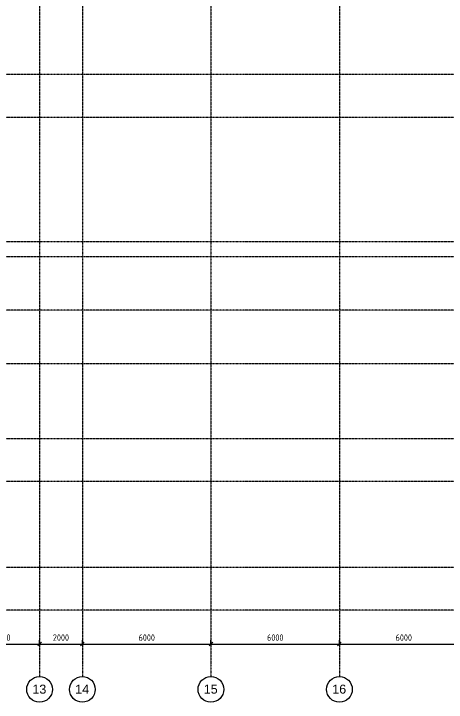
# Model space of a CAD drawing. Header units: millimetres. Extents: x -4730 to 98194, y -4296 to 93388.
# Drawn here: x 56796 to 76986, y -4296 to 27839 of the extents above; entities that cross this region are included whole.
import ezdxf

# ---------------------------------------------------------------- set-up
doc = ezdxf.new("R2010")
doc.units = ezdxf.units.MM
doc.linetypes.add('Линия сетки', pattern=[22.225, 12.7, -3.175, 3.175, -3.175])
for name, color, linetype, lineweight in [('Оси', 7, 'Continuous', 9), ('Размеры', 7, 'Continuous', 9), ('Размеры-120', 7, 'Continuous', 9)]:
    doc.layers.add(name, color=color, linetype=linetype, lineweight=lineweight)
doc.styles.add('Arial_1', font='arial.ttf', dxfattribs={"height": 420})
doc.styles.add('GOST Common_1', font='GOST_Common.ttf', dxfattribs={"width": 0.9, "height": 300})
doc.dimstyles.new('ADSK_Проверочный', dxfattribs={"dimscale": 304.8, "dimtxt": 301.714499, "dimasz": 0.556693, "dimexe": 0.590551, "dimexo": 0.590551, "dimgap": 0.19685, "dimtad": 1, "dimdec": 3, "dimrnd": 0.001, "dimdsep": 46, "dimtxsty": 'GOST Common_1', "dimblk1": 'OBLIQUE', "dimblk2": 'OBLIQUE', "dimsah": 1, "dimcen": 0.09, "dimazin": 0, "dimtfac": 1, "dimtdec": 4, "dimtix": 1, "dimtmove": 0, "dimatfit": 3, "dimfxl": 1, "dimtvp": 1, "dimtolj": 1, "dimtzin": 0, "dimarcsym": 2})

# ---------------------------------------------------------------- blocks, each defined once
blk = doc.blocks.new('Ось сетки - Заголовок сетки - Окружность 5 мм-1145995-1-й этаж')
at = {"layer": 'Оси'}
blk.add_circle((0, 0), 5, dxfattribs=at)
blk = doc.blocks.new('DIMBLOCK13-1-й этаж')
at = {"layer": 'Размеры-120'}
for p, q in [((54500, -1582), (54415, -1667)), ((54500, -1642), (54500, -1402)), ((54500, -1582), (54585, -1497)), ((54500, -1582), (58000, -1582)), ((54500, -1582), (54500, -1642)), ((58000, -1582), (57915, -1667)), ((58000, -1642), (58000, -1402)), ((58000, -1582), (58085, -1497)), ((58000, -1582), (58000, -1642))]:
    blk.add_line(p, q, dxfattribs=at)
at = {"layer": 'Размеры-120', "color": 0, "insert": (55872, -1130), "char_height": 300, "width": 908.21, "attachment_point": 1, "line_spacing_factor": 1.022761, "style": 'GOST Common_1'}
blk.add_mtext('3500', dxfattribs=at)
blk = doc.blocks.new('_Oblique')
at = {"color": 0, "linetype": 'ByBlock', "lineweight": -2}
blk.add_line((-0.5, -0.5), (0.5, 0.5), dxfattribs=at)
blk = doc.blocks.new('DIMBLOCK14-1-й этаж')
at = {"layer": 'Размеры-120'}
for p, q in [((58000, -1582), (57915, -1667)), ((58000, -1642), (58000, -1402)), ((58000, -1582), (58085, -1497)), ((58000, -1582), (60000, -1582)), ((58000, -1582), (58000, -1642)), ((60000, -1582), (59915, -1667)), ((60000, -1642), (60000, -1402)), ((60000, -1582), (60085, -1497)), ((60000, -1582), (60000, -1642))]:
    blk.add_line(p, q, dxfattribs=at)
at = {"layer": 'Размеры-120', "color": 0, "insert": (58622, -1130), "char_height": 300, "width": 908.21, "attachment_point": 1, "line_spacing_factor": 1.022761, "style": 'GOST Common_1'}
blk.add_mtext('2000', dxfattribs=at)
blk = doc.blocks.new('DIMBLOCK15-1-й этаж')
at = {"layer": 'Размеры-120'}
for p, q in [((60000, -1582), (59915, -1667)), ((60000, -1642), (60000, -1402)), ((60000, -1582), (60085, -1497)), ((60000, -1582), (66000, -1582)), ((60000, -1582), (60000, -1642)), ((66000, -1582), (65915, -1667)), ((66000, -1642), (66000, -1402)), ((66000, -1582), (66085, -1497)), ((66000, -1582), (66000, -1642))]:
    blk.add_line(p, q, dxfattribs=at)
at = {"layer": 'Размеры-120', "color": 0, "insert": (62622, -1130), "char_height": 300, "width": 908.21, "attachment_point": 1, "line_spacing_factor": 1.022761, "style": 'GOST Common_1'}
blk.add_mtext('6000', dxfattribs=at)
blk = doc.blocks.new('DIMBLOCK16-1-й этаж')
at = {"layer": 'Размеры-120'}
for p, q in [((66000, -1582), (65915, -1667)), ((66000, -1642), (66000, -1402)), ((66000, -1582), (66085, -1497)), ((66000, -1582), (72000, -1582)), ((66000, -1582), (66000, -1642)), ((72000, -1582), (71915, -1667)), ((72000, -1642), (72000, -1402)), ((72000, -1582), (72085, -1497)), ((72000, -1582), (72000, -1642))]:
    blk.add_line(p, q, dxfattribs=at)
at = {"layer": 'Размеры-120', "color": 0, "insert": (68622, -1130), "char_height": 300, "width": 908.21, "attachment_point": 1, "line_spacing_factor": 1.022761, "style": 'GOST Common_1'}
blk.add_mtext('6000', dxfattribs=at)
blk = doc.blocks.new('DIMBLOCK17-1-й этаж')
at = {"layer": 'Размеры-120'}
for p, q in [((72000, -1582), (71915, -1667)), ((72000, -1642), (72000, -1402)), ((72000, -1582), (72085, -1497)), ((72000, -1582), (78000, -1582)), ((72000, -1582), (72000, -1642)), ((78000, -1582), (77915, -1667)), ((78000, -1642), (78000, -1402)), ((78000, -1582), (78085, -1497)), ((78000, -1582), (78000, -1642))]:
    blk.add_line(p, q, dxfattribs=at)
at = {"layer": 'Размеры-120', "color": 0, "insert": (74622, -1130), "char_height": 300, "width": 908.21, "attachment_point": 1, "line_spacing_factor": 1.022761, "style": 'GOST Common_1'}
blk.add_mtext('6000', dxfattribs=at)

msp = doc.modelspace()

# ---------------------------------------------------------------- linework, layer by layer
at = {"layer": 'Оси', "linetype": 'Линия сетки'}
for p, q in [((58000, 93388.3703), (58000, -3096.3487)), ((60000, 93388.3703), (60000, -3096.3487)), ((66000, 93388.3703), (66000, -3096.3487)), ((72000, 93388.3703), (72000, -3096.3487)), ((98194.2682, 25000), (-3530.0173, 25000)), ((98194.2682, 23000), (-3530.0173, 23000)), ((98194.2682, 17200), (-3530.0173, 17200)), ((98194.2682, 16500), (-3530.0173, 16500)), ((98194.2682, 14000), (-3530.0173, 14000)), ((98194.2682, 11500), (-3530.0173, 11500)), ((98194.2682, 8000), (-3530.0173, 8000)), ((98194.2682, 6000), (-3530.0173, 6000)), ((98194.2682, 2000), (-3530.0173, 2000)), ((98194.2682, 0), (-3530.0173, 0))]:
    msp.add_line(p, q, dxfattribs=at)

# ---------------------------------------------------------------- block references
at = {"layer": 'Оси', "xscale": 120, "yscale": 120, "zscale": 120, "rotation": 180}
for p in [(58000, -3696.3487), (60000, -3696.3487), (66000, -3696.3487), (72000, -3696.3487)]:
    msp.add_blockref('Ось сетки - Заголовок сетки - Окружность 5 мм-1145995-1-й этаж', p, dxfattribs=at)

# ---------------------------------------------------------------- texts
at = {"layer": 'Оси', "char_height": 420, "width": 808.101, "attachment_point": 1, "style": 'Arial_1'}
for s, insert in [('13', (57662.9465, -3475.6658)), ('14', (59662.9465, -3475.6658)), ('15', (65662.9465, -3475.6658)), ('16', (71662.9465, -3475.6658))]:
    msp.add_mtext(s, dxfattribs=dict(at, insert=insert))

# ---------------------------------------------------------------- dimensions: what is measured, and where the dimension line sits
at = {"layer": 'Размеры'}
for base, p1, p2, override, picture, middle in [((58000, -1581.8449), (54500, -1461.863), (58000, -1461.863), {"dimpost": '<>', "dimfxl": 3500}, 'DIMBLOCK13-1-й этаж', (56250, -1371.8449)), ((60000, -1581.8449), (58000, -1461.863), (60000, -1461.863), {"dimpost": '<>', "dimfxl": 2000}, 'DIMBLOCK14-1-й этаж', (59000, -1371.8449)), ((66000, -1581.8449), (60000, -1461.863), (66000, -1461.863), {"dimpost": '<>', "dimfxl": 6000}, 'DIMBLOCK15-1-й этаж', (63000, -1371.8449)), ((72000, -1581.8449), (66000, -1461.863), (72000, -1461.863), {"dimpost": '<>', "dimfxl": 6000}, 'DIMBLOCK16-1-й этаж', (69000, -1371.8449)), ((78000, -1581.8449), (72000, -1461.863), (78000, -1461.863), {"dimpost": '<>', "dimfxl": 6000}, 'DIMBLOCK17-1-й этаж', (75000, -1371.8449))]:
    dim = msp.add_linear_dim(base=base, p1=p1, p2=p2, dimstyle='ADSK_Проверочный', override=override, dxfattribs=at)
    dim.commit()
    dim.dimension.update_dxf_attribs({"geometry": picture, "text_midpoint": middle})

doc.saveas('drawing.dxf')
